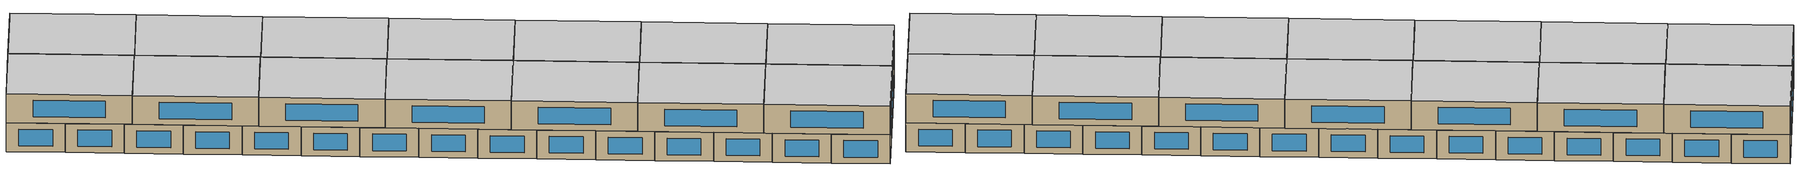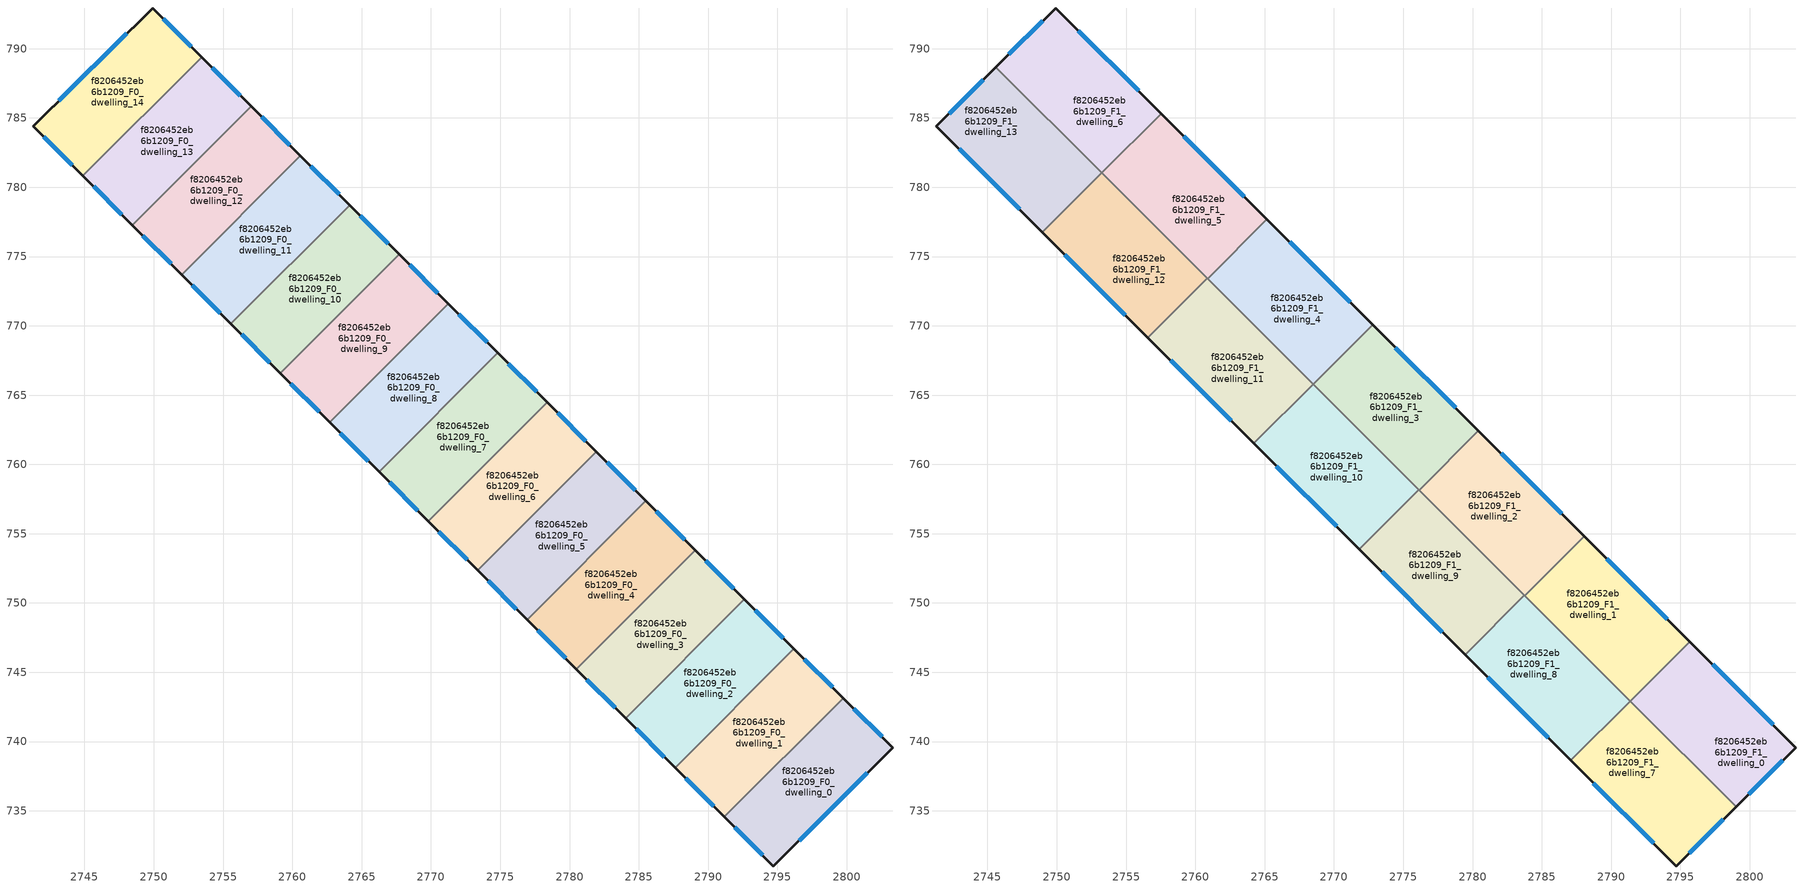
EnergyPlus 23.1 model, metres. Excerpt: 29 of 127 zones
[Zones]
f8206452eb6b1209_F0_dwelling_0
 floor ground (EU_floor_Construction): 2803.32,739.57 2794.72,731.02 2791.17,734.57 2799.74,743.14 z0
 wall outside (EU_wall_Construction): 2791.17,734.57 2794.72,731.02 2803.32,739.57 2799.74,743.14 z0:3
 wall to f8206452eb6b1209_F0_dwelling_1 (EU_wall_Construction): 2799.74,743.14 2791.17,734.57 z0:3
 window (EU_Window_Construction): 2796.56,732.85 2801.48,737.74 / 2791.93,733.81 2793.96,731.78 / 2802.55,740.34 2800.51,742.38 z0.64:2.36
f8206452eb6b1209_F0_dwelling_1
 floor ground (EU_floor_Construction): 2799.74,743.14 2791.17,734.57 2787.61,738.12 2796.18,746.7 z0
 wall outside (EU_wall_Construction): 2787.61,738.12 2791.17,734.57 / 2799.74,743.14 2796.18,746.7 z0:3
 wall to f8206452eb6b1209_F0_dwelling_2 (EU_wall_Construction): 2796.18,746.7 2787.61,738.12 z0:3
 window (EU_Window_Construction): 2788.38,737.36 2790.41,735.33 / 2798.98,743.9 2796.95,745.94 z0.64:2.36
 ceiling adiabatic (EU_roof_Construction): 2791.17,734.57 2795.46,738.85 2791.9,742.41 2787.61,738.12 z3
f8206452eb6b1209_F0_dwelling_10
 floor ground (EU_floor_Construction): 2767.7,775.16 2759.13,766.58 2755.57,770.14 2764.14,778.72 z0
 wall outside (EU_wall_Construction): 2755.57,770.14 2759.13,766.58 / 2767.7,775.16 2764.14,778.72 z0:3
 wall to f8206452eb6b1209_F0_dwelling_9 (EU_wall_Construction): 2759.13,766.58 2767.7,775.16 z0:3
 wall to f8206452eb6b1209_F0_dwelling_11 (EU_wall_Construction): 2764.14,778.72 2755.57,770.14 z0:3
 window (EU_Window_Construction): 2756.34,769.38 2758.37,767.35 / 2766.94,775.92 2764.9,777.95 z0.64:2.36
f8206452eb6b1209_F0_dwelling_11
 floor ground (EU_floor_Construction): 2764.14,778.72 2755.57,770.14 2752.01,773.7 2760.58,782.27 z0
 wall outside (EU_wall_Construction): 2752.01,773.7 2755.57,770.14 / 2764.14,778.72 2760.58,782.27 z0:3
 wall to f8206452eb6b1209_F0_dwelling_12 (EU_wall_Construction): 2760.58,782.27 2752.01,773.7 z0:3
 window (EU_Window_Construction): 2752.77,772.94 2754.81,770.91 / 2763.38,779.48 2761.34,781.51 z0.64:2.36
 ceiling adiabatic (EU_roof_Construction): 2759.86,774.43 2764.14,778.72 2760.58,782.27 2756.3,777.99 z3
f8206452eb6b1209_F0_dwelling_12
 floor ground (EU_floor_Construction): 2760.58,782.27 2752.01,773.7 2748.45,777.26 2757.02,785.83 z0
 wall outside (EU_wall_Construction): 2748.45,777.26 2752.01,773.7 / 2760.58,782.27 2757.02,785.83 z0:3
 wall to f8206452eb6b1209_F0_dwelling_13 (EU_wall_Construction): 2757.02,785.83 2748.45,777.26 z0:3
 window (EU_Window_Construction): 2749.21,776.5 2751.25,774.46 / 2759.82,783.04 2757.78,785.07 z0.64:2.36
f8206452eb6b1209_F0_dwelling_13
 floor ground (EU_floor_Construction): 2757.02,785.83 2748.45,777.26 2744.89,780.82 2753.46,789.39 z0
 wall outside (EU_wall_Construction): 2744.89,780.82 2748.45,777.26 / 2757.02,785.83 2753.46,789.39 z0:3
 wall to f8206452eb6b1209_F0_dwelling_14 (EU_wall_Construction): 2753.46,789.39 2744.89,780.82 z0:3
 window (EU_Window_Construction): 2745.65,780.06 2747.69,778.02 / 2756.25,786.6 2754.22,788.63 z0.64:2.36
f8206452eb6b1209_F0_dwelling_14
 floor ground (EU_floor_Construction): 2753.46,789.39 2744.89,780.82 2741.31,784.4 2749.91,792.93 z0
 wall outside (EU_wall_Construction): 2753.46,789.39 2749.91,792.93 2741.31,784.4 2744.89,780.82 z0:3
 window (EU_Window_Construction): 2742.08,783.63 2744.12,781.59 / 2748.07,791.11 2743.15,786.23 / 2752.7,790.15 2750.67,792.18 z0.64:2.36
f8206452eb6b1209_F0_dwelling_2
 floor ground (EU_floor_Construction): 2796.18,746.7 2787.61,738.12 2784.05,741.68 2792.62,750.25 z0
 wall outside (EU_wall_Construction): 2784.05,741.68 2787.61,738.12 / 2796.18,746.7 2792.62,750.25 z0:3
 wall to f8206452eb6b1209_F0_dwelling_3 (EU_wall_Construction): 2792.62,750.25 2784.05,741.68 z0:3
 window (EU_Window_Construction): 2784.82,740.92 2786.85,738.88 / 2795.42,747.46 2793.39,749.49 z0.64:2.36
f8206452eb6b1209_F0_dwelling_3
 floor ground (EU_floor_Construction): 2792.62,750.25 2784.05,741.68 2780.49,745.24 2789.07,753.81 z0
 wall outside (EU_wall_Construction): 2780.49,745.24 2784.05,741.68 / 2792.62,750.25 2789.07,753.81 z0:3
 wall to f8206452eb6b1209_F0_dwelling_4 (EU_wall_Construction): 2789.07,753.81 2780.49,745.24 z0:3
 window (EU_Window_Construction): 2781.26,744.47 2783.29,742.44 / 2791.86,751.02 2789.83,753.05 z0.64:2.36
 ceiling adiabatic (EU_roof_Construction): 2788.34,745.97 2792.62,750.25 2789.07,753.81 2784.78,749.52 z3
f8206452eb6b1209_F0_dwelling_4
 floor ground (EU_floor_Construction): 2789.07,753.81 2780.49,745.24 2776.93,748.79 2785.51,757.37 z0
 wall outside (EU_wall_Construction): 2776.93,748.79 2780.49,745.24 / 2789.07,753.81 2785.51,757.37 z0:3
 wall to f8206452eb6b1209_F0_dwelling_5 (EU_wall_Construction): 2785.51,757.37 2776.93,748.79 z0:3
 window (EU_Window_Construction): 2777.7,748.03 2779.73,746 / 2788.3,754.57 2786.27,756.61 z0.64:2.36
f8206452eb6b1209_F0_dwelling_5
 floor ground (EU_floor_Construction): 2785.51,757.37 2776.93,748.79 2773.38,752.35 2781.94,760.93 z0
 wall outside (EU_wall_Construction): 2773.38,752.35 2776.93,748.79 / 2785.51,757.37 2781.94,760.93 z0:3
 wall to f8206452eb6b1209_F0_dwelling_6 (EU_wall_Construction): 2781.94,760.93 2773.38,752.35 z0:3
 window (EU_Window_Construction): 2774.14,751.59 2776.17,749.56 / 2784.74,758.13 2782.71,760.16 z0.64:2.36
 ceiling adiabatic (EU_roof_Construction): 2781.22,753.08 2785.51,757.37 2781.94,760.93 2777.66,756.64 z3
f8206452eb6b1209_F0_dwelling_6
 floor ground (EU_floor_Construction): 2781.94,760.93 2773.38,752.35 2769.82,755.91 2778.38,764.48 z0
 wall outside (EU_wall_Construction): 2769.82,755.91 2773.38,752.35 / 2781.94,760.93 2778.38,764.48 z0:3
 wall to f8206452eb6b1209_F0_dwelling_7 (EU_wall_Construction): 2778.38,764.48 2769.82,755.91 z0:3
 window (EU_Window_Construction): 2770.58,755.15 2772.61,753.11 / 2781.18,761.69 2779.15,763.72 z0.64:2.36
f8206452eb6b1209_F0_dwelling_7
 floor ground (EU_floor_Construction): 2778.38,764.48 2769.82,755.91 2766.26,759.47 2774.82,768.04 z0
 wall outside (EU_wall_Construction): 2766.26,759.47 2769.82,755.91 / 2778.38,764.48 2774.82,768.04 z0:3
 wall to f8206452eb6b1209_F0_dwelling_8 (EU_wall_Construction): 2774.82,768.04 2766.26,759.47 z0:3
 window (EU_Window_Construction): 2767.02,758.71 2769.05,756.67 / 2777.62,765.25 2775.59,767.28 z0.64:2.36
f8206452eb6b1209_F0_dwelling_8
 floor ground (EU_floor_Construction): 2774.82,768.04 2766.26,759.47 2762.69,763.03 2771.26,771.6 z0
 wall outside (EU_wall_Construction): 2762.69,763.03 2766.26,759.47 / 2774.82,768.04 2771.26,771.6 z0:3
 wall to f8206452eb6b1209_F0_dwelling_9 (EU_wall_Construction): 2771.26,771.6 2762.69,763.03 z0:3
 window (EU_Window_Construction): 2763.46,762.26 2765.49,760.23 / 2774.06,768.8 2772.02,770.84 z0.64:2.36
 ceiling adiabatic (EU_roof_Construction): 2770.54,763.76 2774.82,768.04 2772.8,770.06 2768.52,765.78 z3; 2764.21,761.51 2768.49,765.8 2766.98,767.31 2762.69,763.03 z3
f8206452eb6b1209_F0_dwelling_9
 floor ground (EU_floor_Construction): 2771.26,771.6 2762.69,763.03 2759.13,766.58 2767.7,775.16 z0
 wall outside (EU_wall_Construction): 2759.13,766.58 2762.69,763.03 / 2771.26,771.6 2767.7,775.16 z0:3
 window (EU_Window_Construction): 2759.9,765.82 2761.93,763.79 / 2770.5,772.36 2768.46,774.4 z0.64:2.36
f8206452eb6b1209_F1_dwelling_0
 floor to f8206452eb6b1209_F0_dwelling_0 (EU_floor_Construction): 2803.32,739.57 2799.02,735.29 2795.46,738.85 2799.74,743.14 z3
 floor to f8206452eb6b1209_F0_dwelling_1 (EU_floor_Construction): 2799.74,743.14 2795.46,738.85 2791.9,742.41 2796.18,746.7 z3
 floor to f8206452eb6b1209_F0_dwelling_2 (EU_floor_Construction): 2796.18,746.7 2791.9,742.41 2791.4,742.91 2795.69,747.2 z3
 wall outside (EU_wall_Construction): 2799.02,735.29 2803.32,739.57 2795.69,747.2 z3:6
 wall to f8206452eb6b1209_F1_dwelling_1 (EU_wall_Construction): 2795.69,747.2 2791.4,742.91 z3:6
 wall to f8206452eb6b1209_F1_dwelling_7 (EU_wall_Construction): 2791.4,742.91 2799.02,735.29 z3:6
 window (EU_Window_Construction): 2801.68,741.2 2797.32,745.56 / 2799.94,736.21 2802.4,738.66 z3.64:5.36
 ceiling to f8206452eb6b1209_F2_dwelling_0 (EU_floor_Construction): 2803.32,739.57 2795.69,747.2 2791.4,742.91 2799.02,735.29 z6
f8206452eb6b1209_F1_dwelling_1
 floor adiabatic (EU_floor_Construction): 2792.62,750.25 2788.34,745.97 2784.78,749.52 2789.06,753.81 z3
 floor to f8206452eb6b1209_F0_dwelling_2 (EU_floor_Construction): 2795.69,747.2 2791.4,742.91 2791.38,742.93 2788.34,745.97 2792.62,750.25 z3
 floor to f8206452eb6b1209_F0_dwelling_4 (EU_floor_Construction): 2789.06,753.81 2784.78,749.52 2783.77,750.53 2788.06,754.82 z3
 wall outside (EU_wall_Construction): 2795.69,747.2 2788.06,754.82 z3:6
 wall to f8206452eb6b1209_F1_dwelling_2 (EU_wall_Construction): 2788.06,754.82 2783.77,750.53 z3:6
 wall to f8206452eb6b1209_F1_dwelling_8 (EU_wall_Construction): 2783.77,750.53 2791.38,742.93 z3:6
 wall to f8206452eb6b1209_F1_dwelling_7 (EU_wall_Construction): 2791.38,742.93 2791.4,742.91 z3:6
 window (EU_Window_Construction): 2794.05,748.83 2789.69,753.18 z3.64:5.36
 ceiling to f8206452eb6b1209_F2_dwelling_1 (EU_floor_Construction): 2791.4,742.91 2795.69,747.2 2788.06,754.82 2783.77,750.53 z6
f8206452eb6b1209_F1_dwelling_10
 floor to f8206452eb6b1209_F0_dwelling_7 (EU_floor_Construction): 2774.1,760.2 2769.82,755.91 2766.26,759.47 2770.54,763.76 z3
 floor to f8206452eb6b1209_F0_dwelling_8 (EU_floor_Construction): 2770.54,763.76 2766.26,759.47 2764.21,761.51 2768.49,765.8 z3
 floor to f8206452eb6b1209_F0_dwelling_6 (EU_floor_Construction): 2776.12,758.18 2771.84,753.89 2769.82,755.91 2774.1,760.2 z3
 wall outside (EU_wall_Construction): 2764.21,761.51 2771.84,753.89 z3:6
 wall to f8206452eb6b1209_F1_dwelling_11 (EU_wall_Construction): 2768.49,765.8 2764.21,761.51 z3:6
 wall to f8206452eb6b1209_F1_dwelling_9 (EU_wall_Construction): 2771.84,753.89 2776.12,758.18 z3:6
 wall to f8206452eb6b1209_F1_dwelling_3 (EU_wall_Construction): 2776.12,758.18 2768.52,765.78 z3:6
 wall to f8206452eb6b1209_F1_dwelling_4 (EU_wall_Construction): 2768.52,765.78 2768.49,765.8 z3:6
 window (EU_Window_Construction): 2765.84,759.88 2770.2,755.52 z3.64:5.36
 ceiling to f8206452eb6b1209_F2_dwelling_10 (EU_floor_Construction): 2771.84,753.89 2776.12,758.18 2768.49,765.8 2764.21,761.51 z6
f8206452eb6b1209_F1_dwelling_11
 floor to f8206452eb6b1209_F0_dwelling_10 (EU_floor_Construction): 2763.42,770.87 2759.13,766.58 2756.58,769.14 2760.86,773.43 z3
 floor to f8206452eb6b1209_F0_dwelling_9 (EU_floor_Construction): 2766.98,767.31 2762.69,763.03 2759.13,766.58 2763.42,770.87 z3
 floor adiabatic (EU_floor_Construction): 2768.49,765.8 2764.21,761.51 2762.69,763.03 2766.98,767.31 z3
 wall outside (EU_wall_Construction): 2756.58,769.14 2764.21,761.51 z3:6
 wall to f8206452eb6b1209_F1_dwelling_12 (EU_wall_Construction): 2760.86,773.43 2756.58,769.14 z3:6
 wall to f8206452eb6b1209_F1_dwelling_4 (EU_wall_Construction): 2768.49,765.8 2760.89,773.4 z3:6
 wall to f8206452eb6b1209_F1_dwelling_5 (EU_wall_Construction): 2760.89,773.4 2760.86,773.43 z3:6
 window (EU_Window_Construction): 2758.21,767.51 2762.57,763.15 z3.64:5.36
 ceiling to f8206452eb6b1209_F2_dwelling_11 (EU_floor_Construction): 2764.21,761.51 2768.49,765.8 2760.86,773.43 2756.58,769.14 z6
f8206452eb6b1209_F1_dwelling_12
 floor to f8206452eb6b1209_F0_dwelling_11 (EU_floor_Construction): 2759.86,774.43 2755.57,770.14 2752.01,773.7 2756.3,777.99 z3
 floor to f8206452eb6b1209_F0_dwelling_12 (EU_floor_Construction): 2756.3,777.99 2752.01,773.7 2748.95,776.76 2753.23,781.05 z3
 floor to f8206452eb6b1209_F0_dwelling_10 (EU_floor_Construction): 2760.86,773.43 2756.58,769.14 2755.57,770.14 2759.86,774.43 z3
 wall outside (EU_wall_Construction): 2748.95,776.76 2756.58,769.14 z3:6
 wall to f8206452eb6b1209_F1_dwelling_13 (EU_wall_Construction): 2753.23,781.05 2748.95,776.76 z3:6
 wall to f8206452eb6b1209_F1_dwelling_5 (EU_wall_Construction): 2760.86,773.43 2753.25,781.03 z3:6
 wall to f8206452eb6b1209_F1_dwelling_6 (EU_wall_Construction): 2753.25,781.03 2753.23,781.05 z3:6
 window (EU_Window_Construction): 2750.58,775.13 2754.94,770.77 z3.64:5.36
 ceiling to f8206452eb6b1209_F2_dwelling_12 (EU_floor_Construction): 2756.58,769.14 2760.86,773.43 2753.23,781.05 2748.95,776.76 z6
f8206452eb6b1209_F1_dwelling_13
 floor to f8206452eb6b1209_F0_dwelling_13 (EU_floor_Construction): 2752.74,781.55 2748.45,777.26 2744.89,780.82 2749.17,785.11 z3
 floor to f8206452eb6b1209_F0_dwelling_14 (EU_floor_Construction): 2749.17,785.11 2744.89,780.82 2741.31,784.4 2745.61,788.67 z3
 floor to f8206452eb6b1209_F0_dwelling_12 (EU_floor_Construction): 2753.23,781.05 2748.95,776.76 2748.45,777.26 2752.73,781.55 z3
 wall outside (EU_wall_Construction): 2745.61,788.67 2741.31,784.4 2748.95,776.76 z3:6
 wall to f8206452eb6b1209_F1_dwelling_6 (EU_wall_Construction): 2753.23,781.05 2745.61,788.67 z3:6
 window (EU_Window_Construction): 2742.95,782.76 2747.31,778.4 / 2744.69,787.75 2742.23,785.31 z3.64:5.36
 ceiling to f8206452eb6b1209_F2_dwelling_13 (EU_floor_Construction): 2748.95,776.76 2753.23,781.05 2745.61,788.67 2741.31,784.4 z6
f8206452eb6b1209_F1_dwelling_2
 floor adiabatic (EU_floor_Construction): 2785.5,757.37 2781.22,753.08 2777.66,756.64 2781.94,760.93 z3
 floor to f8206452eb6b1209_F0_dwelling_6 (EU_floor_Construction): 2781.94,760.93 2777.66,756.64 2776.15,758.15 2780.43,762.44 z3
 floor to f8206452eb6b1209_F0_dwelling_4 (EU_floor_Construction): 2788.06,754.82 2783.77,750.53 2781.22,753.08 2785.5,757.37 z3
 wall outside (EU_wall_Construction): 2788.06,754.82 2780.43,762.44 z3:6
 wall to f8206452eb6b1209_F1_dwelling_3 (EU_wall_Construction): 2780.43,762.44 2776.15,758.15 z3:6
 wall to f8206452eb6b1209_F1_dwelling_9 (EU_wall_Construction): 2776.15,758.15 2783.75,750.55 z3:6
 wall to f8206452eb6b1209_F1_dwelling_8 (EU_wall_Construction): 2783.75,750.55 2783.77,750.53 z3:6
 window (EU_Window_Construction): 2786.43,756.45 2782.06,760.81 z3.64:5.36
 ceiling to f8206452eb6b1209_F2_dwelling_2 (EU_floor_Construction): 2783.77,750.53 2788.06,754.82 2780.43,762.44 2776.15,758.15 z6
f8206452eb6b1209_F1_dwelling_3
 floor to f8206452eb6b1209_F0_dwelling_6 (EU_floor_Construction): 2780.43,762.44 2776.15,758.15 2774.1,760.2 2778.38,764.48 z3
 floor to f8206452eb6b1209_F0_dwelling_7 (EU_floor_Construction): 2778.38,764.48 2774.1,760.2 2770.54,763.76 2774.82,768.04 z3
 floor adiabatic (EU_floor_Construction): 2774.82,768.04 2770.54,763.76 2768.52,765.78 2772.8,770.06 z3
 wall outside (EU_wall_Construction): 2780.43,762.44 2772.8,770.06 z3:6
 wall to f8206452eb6b1209_F1_dwelling_4 (EU_wall_Construction): 2772.8,770.06 2768.52,765.78 z3:6
 wall to f8206452eb6b1209_F1_dwelling_9 (EU_wall_Construction): 2776.12,758.18 2776.15,758.15 z3:6
 window (EU_Window_Construction): 2778.8,764.07 2774.44,768.43 z3.64:5.36
 ceiling to f8206452eb6b1209_F2_dwelling_3 (EU_floor_Construction): 2776.15,758.15 2780.43,762.44 2772.8,770.06 2768.52,765.78 z6
f8206452eb6b1209_F1_dwelling_4
 floor to f8206452eb6b1209_F0_dwelling_9 (EU_floor_Construction): 2771.26,771.6 2766.98,767.31 2763.42,770.87 2767.7,775.16 z3
 floor to f8206452eb6b1209_F0_dwelling_10 (EU_floor_Construction): 2767.7,775.16 2763.42,770.87 2760.89,773.4 2765.17,777.69 z3
 floor to f8206452eb6b1209_F0_dwelling_8 (EU_floor_Construction): 2772.8,770.06 2768.52,765.78 2766.98,767.31 2771.26,771.6 z3
 wall outside (EU_wall_Construction): 2772.8,770.06 2765.17,777.69 z3:6
 wall to f8206452eb6b1209_F1_dwelling_5 (EU_wall_Construction): 2765.17,777.69 2760.89,773.4 z3:6
 window (EU_Window_Construction): 2771.17,771.7 2766.8,776.05 z3.64:5.36
 ceiling to f8206452eb6b1209_F2_dwelling_4 (EU_floor_Construction): 2768.52,765.78 2772.8,770.06 2765.17,777.69 2760.89,773.4 z6
f8206452eb6b1209_F1_dwelling_5
 floor to f8206452eb6b1209_F0_dwelling_12 (EU_floor_Construction): 2760.58,782.27 2756.3,777.99 2753.25,781.03 2757.54,785.31 z3
 floor to f8206452eb6b1209_F0_dwelling_10 (EU_floor_Construction): 2765.17,777.69 2760.89,773.4 2759.86,774.43 2764.14,778.72 z3
 floor adiabatic (EU_floor_Construction): 2764.14,778.72 2759.86,774.43 2756.3,777.99 2760.58,782.27 z3
 wall outside (EU_wall_Construction): 2765.17,777.69 2757.54,785.31 z3:6
 wall to f8206452eb6b1209_F1_dwelling_6 (EU_wall_Construction): 2757.54,785.31 2753.25,781.03 z3:6
 window (EU_Window_Construction): 2763.53,779.32 2759.17,783.68 z3.64:5.36
 ceiling to f8206452eb6b1209_F2_dwelling_5 (EU_floor_Construction): 2760.89,773.4 2765.17,777.69 2757.54,785.31 2753.25,781.03 z6
f8206452eb6b1209_F1_dwelling_6
 floor to f8206452eb6b1209_F0_dwelling_14 (EU_floor_Construction): 2753.45,789.39 2749.17,785.11 2745.61,788.67 2749.91,792.93 z3
 floor to f8206452eb6b1209_F0_dwelling_13 (EU_floor_Construction): 2757.02,785.83 2752.74,781.55 2749.17,785.11 2753.45,789.39 z3
 floor to f8206452eb6b1209_F0_dwelling_12 (EU_floor_Construction): 2757.54,785.31 2753.25,781.03 2753.23,781.05 2752.73,781.55 2757.02,785.83 z3
 wall outside (EU_wall_Construction): 2757.54,785.31 2749.91,792.93 2745.61,788.67 z3:6
 window (EU_Window_Construction): 2748.99,792.02 2746.53,789.58 / 2755.9,786.95 2751.54,791.3 z3.64:5.36
 ceiling to f8206452eb6b1209_F2_dwelling_6 (EU_floor_Construction): 2753.25,781.03 2757.54,785.31 2749.91,792.93 2745.61,788.67 z6
f8206452eb6b1209_F1_dwelling_7
 floor to f8206452eb6b1209_F0_dwelling_0 (EU_floor_Construction): 2799.02,735.29 2794.72,731.02 2791.17,734.57 2795.46,738.85 z3
 floor to f8206452eb6b1209_F0_dwelling_2 (EU_floor_Construction): 2791.9,742.41 2787.61,738.12 2787.1,738.64 2791.38,742.93 z3
 floor adiabatic (EU_floor_Construction): 2795.46,738.85 2791.17,734.57 2787.61,738.12 2791.9,742.41 z3
 wall outside (EU_wall_Construction): 2787.1,738.64 2794.72,731.02 2799.02,735.29 z3:6
 wall to f8206452eb6b1209_F1_dwelling_8 (EU_wall_Construction): 2791.38,742.93 2787.1,738.64 z3:6
 window (EU_Window_Construction): 2795.64,731.94 2798.1,734.38 / 2788.73,737.01 2793.09,732.65 z3.64:5.36
 ceiling to f8206452eb6b1209_F2_dwelling_7 (EU_floor_Construction): 2799.02,735.29 2791.38,742.93 2787.1,738.64 2794.72,731.02 z6
f8206452eb6b1209_F1_dwelling_8
 floor to f8206452eb6b1209_F0_dwelling_2 (EU_floor_Construction): 2791.38,742.93 2787.1,738.64 2784.06,741.68 2788.34,745.97 z3
 floor to f8206452eb6b1209_F0_dwelling_3 (EU_floor_Construction): 2788.34,745.97 2784.06,741.68 2780.49,745.24 2784.78,749.52 z3
 floor to f8206452eb6b1209_F0_dwelling_4 (EU_floor_Construction): 2784.78,749.52 2780.49,745.24 2779.47,746.27 2783.75,750.55 z3
 wall outside (EU_wall_Construction): 2779.47,746.26 2787.1,738.64 z3:6
 wall to f8206452eb6b1209_F1_dwelling_9 (EU_wall_Construction): 2783.75,750.55 2779.47,746.26 z3:6
 window (EU_Window_Construction): 2781.1,744.63 2785.46,740.27 z3.64:5.36
 ceiling to f8206452eb6b1209_F2_dwelling_8 (EU_floor_Construction): 2787.1,738.64 2791.38,742.93 2783.75,750.55 2779.47,746.26 z6
f8206452eb6b1209_F1_dwelling_9
 floor to f8206452eb6b1209_F0_dwelling_4 (EU_floor_Construction): 2783.75,750.55 2779.47,746.27 2776.94,748.79 2781.22,753.08 z3
 floor to f8206452eb6b1209_F0_dwelling_5 (EU_floor_Construction): 2781.22,753.08 2776.94,748.79 2773.38,752.35 2777.66,756.64 z3
 floor to f8206452eb6b1209_F0_dwelling_6 (EU_floor_Construction): 2777.66,756.64 2773.38,752.35 2771.84,753.89 2776.12,758.18 z3
 wall outside (EU_wall_Construction): 2771.84,753.89 2779.47,746.26 z3:6
 window (EU_Window_Construction): 2773.47,752.26 2777.83,747.9 z3.64:5.36
 ceiling to f8206452eb6b1209_F2_dwelling_9 (EU_floor_Construction): 2779.47,746.26 2783.75,750.55 2776.12,758.18 2771.84,753.89 z6
[Building]
EU S2 Campaign: North Axis=0; Terrain=City; Solar Distribution=FullExterior
[Site:Location]
Yerevan-Zvartnots.Intl.AP: Latitude=40.15; Longitude=44.383; Time Zone=4; Elevation=854
[SizingPeriod:WeatherFileDays]
AnnualSizingPeriod: Begin Month=1; Begin Day of Month=1; End Month=12; End Day of Month=31; Day of Week for Start Day=Monday; Use Weather File Daylight Saving Period=No; Use Weather File Rain and Snow Indicators=No
[MATERIAL]
EU_InternalMass_Material: Roughness=MediumRough; Thickness=0.1; Conductivity=1; Density=1800; Specific Heat=900; Thermal Absorptance=0.9; Solar Absorptance=0.7; Visible Absorptance=0.7
[MATERIAL:NOMASS] Roughness=MediumRough; Thermal Absorptance=0.9; Solar Absorptance=0.7; Visible Absorptance=0.7
Name | Thermal Resistance
EU_wall_NoMass | 1.05043
EU_roof_NoMass | 1.45357
EU_floor_NoMass | 0.478065
[WINDOWMATERIAL:SIMPLEGLAZINGSYSTEM]
EU_Window_SimpleGlazing: UFactor=2.5566; Solar Heat Gain Coefficient=0.75; Visible Transmittance=0.75
[CONSTRUCTION]
EU_wall_Construction: EU_wall_NoMass
EU_roof_Construction: EU_roof_NoMass
EU_floor_Construction: EU_floor_NoMass
EU_Window_Construction: EU_Window_SimpleGlazing
EU_InternalMass_Construction: EU_InternalMass_Material
[ZONE] Type=1; Multiplier=1; Ceiling Height=autocalculate; Floor Area=autocalculate; Part of Total Floor Area=Yes
Name | Volume
f8206452eb6b1209_F0_dwelling_0 | 183.056
f8206452eb6b1209_F1_dwelling_0; f8206452eb6b1209_F1_dwelling_11 | 196.126
f8206452eb6b1209_F0_dwelling_1 | 183.02
f8206452eb6b1209_F1_dwelling_1 | 196.137
f8206452eb6b1209_F0_dwelling_10 | 183.037
f8206452eb6b1209_F1_dwelling_10; f8206452eb6b1209_F1_dwelling_12; f8206452eb6b1209_F1_dwelling_13; f8206452eb6b1209_F1_dwelling_7 | 196.113
f8206452eb6b1209_F0_dwelling_11 | 183.019
f8206452eb6b1209_F0_dwelling_12 | 183.051
f8206452eb6b1209_F0_dwelling_13 | 183.067
f8206452eb6b1209_F0_dwelling_14 | 183.03
f8206452eb6b1209_F0_dwelling_2 | 183.035
f8206452eb6b1209_F1_dwelling_2 | 196.13
f8206452eb6b1209_F0_dwelling_3 | 183.05
f8206452eb6b1209_F1_dwelling_3 | 196.123
f8206452eb6b1209_F0_dwelling_4 | 183.031
f8206452eb6b1209_F1_dwelling_4 | 196.116
f8206452eb6b1209_F0_dwelling_5 | 183.064
f8206452eb6b1209_F1_dwelling_5 | 196.135
f8206452eb6b1209_F0_dwelling_6 | 183.029
f8206452eb6b1209_F1_dwelling_6 | 196.114
f8206452eb6b1209_F0_dwelling_7 | 183.043
f8206452eb6b1209_F0_dwelling_8 | 183.059
f8206452eb6b1209_F1_dwelling_8 | 196.108
f8206452eb6b1209_F0_dwelling_9 | 183.021
f8206452eb6b1209_F1_dwelling_9 | 196.095
[INTERNALMASS] Construction=EU_InternalMass_Construction
Name | Zone or ZoneList | Surface Area
f8206452eb6b1209_F0_dwelling_0_EU_InternalMass | f8206452eb6b1209_F0_dwelling_0 | 61.0186
f8206452eb6b1209_F0_dwelling_1_EU_InternalMass | f8206452eb6b1209_F0_dwelling_1 | 61.0065
f8206452eb6b1209_F0_dwelling_2_EU_InternalMass | f8206452eb6b1209_F0_dwelling_2 | 61.0115
f8206452eb6b1209_F0_dwelling_3_EU_InternalMass | f8206452eb6b1209_F0_dwelling_3 | 61.0166
f8206452eb6b1209_F0_dwelling_4_EU_InternalMass | f8206452eb6b1209_F0_dwelling_4 | 61.0105
f8206452eb6b1209_F0_dwelling_5_EU_InternalMass | f8206452eb6b1209_F0_dwelling_5 | 61.0216
f8206452eb6b1209_F0_dwelling_6_EU_InternalMass | f8206452eb6b1209_F0_dwelling_6 | 61.0094
f8206452eb6b1209_F0_dwelling_7_EU_InternalMass | f8206452eb6b1209_F0_dwelling_7 | 61.0145
f8206452eb6b1209_F0_dwelling_8_EU_InternalMass | f8206452eb6b1209_F0_dwelling_8 | 61.0195
f8206452eb6b1209_F0_dwelling_9_EU_InternalMass | f8206452eb6b1209_F0_dwelling_9 | 61.0073
f8206452eb6b1209_F0_dwelling_10_EU_InternalMass | f8206452eb6b1209_F0_dwelling_10 | 61.0123
f8206452eb6b1209_F0_dwelling_11_EU_InternalMass | f8206452eb6b1209_F0_dwelling_11 | 61.0063
f8206452eb6b1209_F0_dwelling_12_EU_InternalMass | f8206452eb6b1209_F0_dwelling_12 | 61.0174
f8206452eb6b1209_F0_dwelling_13_EU_InternalMass | f8206452eb6b1209_F0_dwelling_13 | 61.0224
f8206452eb6b1209_F0_dwelling_14_EU_InternalMass | f8206452eb6b1209_F0_dwelling_14 | 61.0102
f8206452eb6b1209_F1_dwelling_0_EU_InternalMass | f8206452eb6b1209_F1_dwelling_0 | 65.3755
f8206452eb6b1209_F1_dwelling_1_EU_InternalMass | f8206452eb6b1209_F1_dwelling_1 | 65.3791
f8206452eb6b1209_F1_dwelling_2_EU_InternalMass | f8206452eb6b1209_F1_dwelling_2 | 65.3768
f8206452eb6b1209_F1_dwelling_3_EU_InternalMass | f8206452eb6b1209_F1_dwelling_3 | 65.3744
f8206452eb6b1209_F1_dwelling_4_EU_InternalMass | f8206452eb6b1209_F1_dwelling_4 | 65.372
f8206452eb6b1209_F1_dwelling_5_EU_InternalMass | f8206452eb6b1209_F1_dwelling_5 | 65.3781
f8206452eb6b1209_F1_dwelling_6_EU_InternalMass | f8206452eb6b1209_F1_dwelling_6 | 65.3714
f8206452eb6b1209_F1_dwelling_7_EU_InternalMass | f8206452eb6b1209_F1_dwelling_7 | 65.371
f8206452eb6b1209_F1_dwelling_8_EU_InternalMass | f8206452eb6b1209_F1_dwelling_8 | 65.3694
f8206452eb6b1209_F1_dwelling_9_EU_InternalMass | f8206452eb6b1209_F1_dwelling_9 | 65.3651
f8206452eb6b1209_F1_dwelling_10_EU_InternalMass | f8206452eb6b1209_F1_dwelling_10 | 65.371
f8206452eb6b1209_F1_dwelling_11_EU_InternalMass | f8206452eb6b1209_F1_dwelling_11 | 65.3753
f8206452eb6b1209_F1_dwelling_12_EU_InternalMass | f8206452eb6b1209_F1_dwelling_12 | 65.371
f8206452eb6b1209_F1_dwelling_13_EU_InternalMass | f8206452eb6b1209_F1_dwelling_13 | 65.371
[OTHEREQUIPMENT] Fuel Type=Electricity; Design Level Calculation Method=Watts/Area; Power per Zone Floor Area=1; Fraction Latent=0; Fraction Radiant=0; Fraction Lost=0; Carbon Dioxide Generation Rate=0; EndUse Subcategory=EU_Step8_InternalGains
Name | Zone or ZoneList or Space or SpaceList | Schedule
EU_Step8_InternalGain_f8206452eb6b1209_F0_dwelling_0_f000 | f8206452eb6b1209_F0_dwelling_0 | EU_Step8_GainSchedule_f8206452eb6b1209_F0_dwelling_0_f000
EU_Step8_InternalGain_f8206452eb6b1209_F0_dwelling_1_f000 | f8206452eb6b1209_F0_dwelling_1 | EU_Step8_GainSchedule_f8206452eb6b1209_F0_dwelling_1_f000
EU_Step8_InternalGain_f8206452eb6b1209_F0_dwelling_2_f000 | f8206452eb6b1209_F0_dwelling_2 | EU_Step8_GainSchedule_f8206452eb6b1209_F0_dwelling_2_f000
EU_Step8_InternalGain_f8206452eb6b1209_F0_dwelling_3_f000 | f8206452eb6b1209_F0_dwelling_3 | EU_Step8_GainSchedule_f8206452eb6b1209_F0_dwelling_3_f000
EU_Step8_InternalGain_f8206452eb6b1209_F0_dwelling_4_f000 | f8206452eb6b1209_F0_dwelling_4 | EU_Step8_GainSchedule_f8206452eb6b1209_F0_dwelling_4_f000
EU_Step8_InternalGain_f8206452eb6b1209_F0_dwelling_5_f000 | f8206452eb6b1209_F0_dwelling_5 | EU_Step8_GainSchedule_f8206452eb6b1209_F0_dwelling_5_f000
EU_Step8_InternalGain_f8206452eb6b1209_F0_dwelling_6_f000 | f8206452eb6b1209_F0_dwelling_6 | EU_Step8_GainSchedule_f8206452eb6b1209_F0_dwelling_6_f000
EU_Step8_InternalGain_f8206452eb6b1209_F0_dwelling_7_f000 | f8206452eb6b1209_F0_dwelling_7 | EU_Step8_GainSchedule_f8206452eb6b1209_F0_dwelling_7_f000
EU_Step8_InternalGain_f8206452eb6b1209_F0_dwelling_8_f000 | f8206452eb6b1209_F0_dwelling_8 | EU_Step8_GainSchedule_f8206452eb6b1209_F0_dwelling_8_f000
EU_Step8_InternalGain_f8206452eb6b1209_F0_dwelling_9_f000 | f8206452eb6b1209_F0_dwelling_9 | EU_Step8_GainSchedule_f8206452eb6b1209_F0_dwelling_9_f000
EU_Step8_InternalGain_f8206452eb6b1209_F0_dwelling_10_f000 | f8206452eb6b1209_F0_dwelling_10 | EU_Step8_GainSchedule_f8206452eb6b1209_F0_dwelling_10_f000
EU_Step8_InternalGain_f8206452eb6b1209_F0_dwelling_11_f000 | f8206452eb6b1209_F0_dwelling_11 | EU_Step8_GainSchedule_f8206452eb6b1209_F0_dwelling_11_f000
EU_Step8_InternalGain_f8206452eb6b1209_F0_dwelling_12_f000 | f8206452eb6b1209_F0_dwelling_12 | EU_Step8_GainSchedule_f8206452eb6b1209_F0_dwelling_12_f000
EU_Step8_InternalGain_f8206452eb6b1209_F0_dwelling_13_f000 | f8206452eb6b1209_F0_dwelling_13 | EU_Step8_GainSchedule_f8206452eb6b1209_F0_dwelling_13_f000
EU_Step8_InternalGain_f8206452eb6b1209_F0_dwelling_14_f000 | f8206452eb6b1209_F0_dwelling_14 | EU_Step8_GainSchedule_f8206452eb6b1209_F0_dwelling_14_f000
EU_Step8_InternalGain_f8206452eb6b1209_F1_dwelling_0_f000 | f8206452eb6b1209_F1_dwelling_0 | EU_Step8_GainSchedule_f8206452eb6b1209_F1_dwelling_0_f000
EU_Step8_InternalGain_f8206452eb6b1209_F1_dwelling_1_f000 | f8206452eb6b1209_F1_dwelling_1 | EU_Step8_GainSchedule_f8206452eb6b1209_F1_dwelling_1_f000
EU_Step8_InternalGain_f8206452eb6b1209_F1_dwelling_2_f000 | f8206452eb6b1209_F1_dwelling_2 | EU_Step8_GainSchedule_f8206452eb6b1209_F1_dwelling_2_f000
EU_Step8_InternalGain_f8206452eb6b1209_F1_dwelling_3_f000 | f8206452eb6b1209_F1_dwelling_3 | EU_Step8_GainSchedule_f8206452eb6b1209_F1_dwelling_3_f000
EU_Step8_InternalGain_f8206452eb6b1209_F1_dwelling_4_f000 | f8206452eb6b1209_F1_dwelling_4 | EU_Step8_GainSchedule_f8206452eb6b1209_F1_dwelling_4_f000
EU_Step8_InternalGain_f8206452eb6b1209_F1_dwelling_5_f000 | f8206452eb6b1209_F1_dwelling_5 | EU_Step8_GainSchedule_f8206452eb6b1209_F1_dwelling_5_f000
EU_Step8_InternalGain_f8206452eb6b1209_F1_dwelling_6_f000 | f8206452eb6b1209_F1_dwelling_6 | EU_Step8_GainSchedule_f8206452eb6b1209_F1_dwelling_6_f000
EU_Step8_InternalGain_f8206452eb6b1209_F1_dwelling_7_f000 | f8206452eb6b1209_F1_dwelling_7 | EU_Step8_GainSchedule_f8206452eb6b1209_F1_dwelling_7_f000
EU_Step8_InternalGain_f8206452eb6b1209_F1_dwelling_8_f000 | f8206452eb6b1209_F1_dwelling_8 | EU_Step8_GainSchedule_f8206452eb6b1209_F1_dwelling_8_f000
EU_Step8_InternalGain_f8206452eb6b1209_F1_dwelling_9_f000 | f8206452eb6b1209_F1_dwelling_9 | EU_Step8_GainSchedule_f8206452eb6b1209_F1_dwelling_9_f000
EU_Step8_InternalGain_f8206452eb6b1209_F1_dwelling_10_f000 | f8206452eb6b1209_F1_dwelling_10 | EU_Step8_GainSchedule_f8206452eb6b1209_F1_dwelling_10_f000
EU_Step8_InternalGain_f8206452eb6b1209_F1_dwelling_11_f000 | f8206452eb6b1209_F1_dwelling_11 | EU_Step8_GainSchedule_f8206452eb6b1209_F1_dwelling_11_f000
EU_Step8_InternalGain_f8206452eb6b1209_F1_dwelling_12_f000 | f8206452eb6b1209_F1_dwelling_12 | EU_Step8_GainSchedule_f8206452eb6b1209_F1_dwelling_12_f000
EU_Step8_InternalGain_f8206452eb6b1209_F1_dwelling_13_f000 | f8206452eb6b1209_F1_dwelling_13 | EU_Step8_GainSchedule_f8206452eb6b1209_F1_dwelling_13_f000
[ZONEVENTILATION:DESIGNFLOWRATE] Schedule=EU_AlwaysOn; Design Flow Rate Calculation Method=AirChanges/Hour; Air Changes per Hour=0.557805; Ventilation Type=Natural; Fan Pressure Rise=0; Fan Total Efficiency=1; Constant Term Coefficient=1; Temperature Term Coefficient=0; Velocity Term Coefficient=0; Velocity Squared Term Coefficient=0; Minimum Indoor Temperature=-100; Maximum Indoor Temperature=100; Delta Temperature=-100; Minimum Outdoor Temperature=-100; Maximum Outdoor Temperature=100; Maximum Wind Speed=40
Name | Zone or ZoneList or Space or SpaceList
EU_ConstantAir_f8206452eb6b1209_F0_dwelling_0 | f8206452eb6b1209_F0_dwelling_0
EU_ConstantAir_f8206452eb6b1209_F0_dwelling_1 | f8206452eb6b1209_F0_dwelling_1
EU_ConstantAir_f8206452eb6b1209_F0_dwelling_2 | f8206452eb6b1209_F0_dwelling_2
EU_ConstantAir_f8206452eb6b1209_F0_dwelling_3 | f8206452eb6b1209_F0_dwelling_3
EU_ConstantAir_f8206452eb6b1209_F0_dwelling_4 | f8206452eb6b1209_F0_dwelling_4
EU_ConstantAir_f8206452eb6b1209_F0_dwelling_5 | f8206452eb6b1209_F0_dwelling_5
EU_ConstantAir_f8206452eb6b1209_F0_dwelling_6 | f8206452eb6b1209_F0_dwelling_6
EU_ConstantAir_f8206452eb6b1209_F0_dwelling_7 | f8206452eb6b1209_F0_dwelling_7
EU_ConstantAir_f8206452eb6b1209_F0_dwelling_8 | f8206452eb6b1209_F0_dwelling_8
EU_ConstantAir_f8206452eb6b1209_F0_dwelling_9 | f8206452eb6b1209_F0_dwelling_9
EU_ConstantAir_f8206452eb6b1209_F0_dwelling_10 | f8206452eb6b1209_F0_dwelling_10
EU_ConstantAir_f8206452eb6b1209_F0_dwelling_11 | f8206452eb6b1209_F0_dwelling_11
EU_ConstantAir_f8206452eb6b1209_F0_dwelling_12 | f8206452eb6b1209_F0_dwelling_12
EU_ConstantAir_f8206452eb6b1209_F0_dwelling_13 | f8206452eb6b1209_F0_dwelling_13
EU_ConstantAir_f8206452eb6b1209_F0_dwelling_14 | f8206452eb6b1209_F0_dwelling_14
EU_ConstantAir_f8206452eb6b1209_F1_dwelling_0 | f8206452eb6b1209_F1_dwelling_0
EU_ConstantAir_f8206452eb6b1209_F1_dwelling_1 | f8206452eb6b1209_F1_dwelling_1
EU_ConstantAir_f8206452eb6b1209_F1_dwelling_2 | f8206452eb6b1209_F1_dwelling_2
EU_ConstantAir_f8206452eb6b1209_F1_dwelling_3 | f8206452eb6b1209_F1_dwelling_3
EU_ConstantAir_f8206452eb6b1209_F1_dwelling_4 | f8206452eb6b1209_F1_dwelling_4
EU_ConstantAir_f8206452eb6b1209_F1_dwelling_5 | f8206452eb6b1209_F1_dwelling_5
EU_ConstantAir_f8206452eb6b1209_F1_dwelling_6 | f8206452eb6b1209_F1_dwelling_6
EU_ConstantAir_f8206452eb6b1209_F1_dwelling_7 | f8206452eb6b1209_F1_dwelling_7
EU_ConstantAir_f8206452eb6b1209_F1_dwelling_8 | f8206452eb6b1209_F1_dwelling_8
EU_ConstantAir_f8206452eb6b1209_F1_dwelling_9 | f8206452eb6b1209_F1_dwelling_9
EU_ConstantAir_f8206452eb6b1209_F1_dwelling_10 | f8206452eb6b1209_F1_dwelling_10
EU_ConstantAir_f8206452eb6b1209_F1_dwelling_11 | f8206452eb6b1209_F1_dwelling_11
EU_ConstantAir_f8206452eb6b1209_F1_dwelling_12 | f8206452eb6b1209_F1_dwelling_12
EU_ConstantAir_f8206452eb6b1209_F1_dwelling_13 | f8206452eb6b1209_F1_dwelling_13
[HVACTEMPLATE:THERMOSTAT] Constant Heating Setpoint=20; Constant Cooling Setpoint=50
EU_HeatOnly_f8206452eb6b1209_F0_dwelling_0; EU_HeatOnly_f8206452eb6b1209_F0_dwelling_1; EU_HeatOnly_f8206452eb6b1209_F0_dwelling_2; EU_HeatOnly_f8206452eb6b1209_F0_dwelling_3; EU_HeatOnly_f8206452eb6b1209_F0_dwelling_4; EU_HeatOnly_f8206452eb6b1209_F0_dwelling_5; EU_HeatOnly_f8206452eb6b1209_F0_dwelling_6; EU_HeatOnly_f8206452eb6b1209_F0_dwelling_7; EU_HeatOnly_f8206452eb6b1209_F0_dwelling_8; EU_HeatOnly_f8206452eb6b1209_F0_dwelling_9; EU_HeatOnly_f8206452eb6b1209_F0_dwelling_10; EU_HeatOnly_f8206452eb6b1209_F0_dwelling_11; EU_HeatOnly_f8206452eb6b1209_F0_dwelling_12; EU_HeatOnly_f8206452eb6b1209_F0_dwelling_13; EU_HeatOnly_f8206452eb6b1209_F0_dwelling_14; EU_HeatOnly_f8206452eb6b1209_F1_dwelling_0; EU_HeatOnly_f8206452eb6b1209_F1_dwelling_1; EU_HeatOnly_f8206452eb6b1209_F1_dwelling_2; EU_HeatOnly_f8206452eb6b1209_F1_dwelling_3; EU_HeatOnly_f8206452eb6b1209_F1_dwelling_4; EU_HeatOnly_f8206452eb6b1209_F1_dwelling_5; EU_HeatOnly_f8206452eb6b1209_F1_dwelling_6; EU_HeatOnly_f8206452eb6b1209_F1_dwelling_7; EU_HeatOnly_f8206452eb6b1209_F1_dwelling_8; EU_HeatOnly_f8206452eb6b1209_F1_dwelling_9; EU_HeatOnly_f8206452eb6b1209_F1_dwelling_10; EU_HeatOnly_f8206452eb6b1209_F1_dwelling_11; EU_HeatOnly_f8206452eb6b1209_F1_dwelling_12; EU_HeatOnly_f8206452eb6b1209_F1_dwelling_13; EU_HeatOnly_f8206452eb6b1209_F2_dwelling_0; EU_HeatOnly_f8206452eb6b1209_F2_dwelling_1; EU_HeatOnly_f8206452eb6b1209_F2_dwelling_2; EU_HeatOnly_f8206452eb6b1209_F2_dwelling_3; EU_HeatOnly_f8206452eb6b1209_F2_dwelling_4; EU_HeatOnly_f8206452eb6b1209_F2_dwelling_5; EU_HeatOnly_f8206452eb6b1209_F2_dwelling_6; EU_HeatOnly_f8206452eb6b1209_F2_dwelling_7; EU_HeatOnly_f8206452eb6b1209_F2_dwelling_8; EU_HeatOnly_f8206452eb6b1209_F2_dwelling_9; EU_HeatOnly_f8206452eb6b1209_F2_dwelling_10; EU_HeatOnly_f8206452eb6b1209_F2_dwelling_11; EU_HeatOnly_f8206452eb6b1209_F2_dwelling_12; EU_HeatOnly_f8206452eb6b1209_F2_dwelling_13; EU_HeatOnly_f8206452eb6b1209_F3_dwelling_0; EU_HeatOnly_f8206452eb6b1209_F3_dwelling_1; EU_HeatOnly_f8206452eb6b1209_F3_dwelling_2; EU_HeatOnly_f8206452eb6b1209_F3_dwelling_3; EU_HeatOnly_f8206452eb6b1209_F3_dwelling_4; EU_HeatOnly_f8206452eb6b1209_F3_dwelling_5; EU_HeatOnly_f8206452eb6b1209_F3_dwelling_6
[HVACTEMPLATE:ZONE:IDEALLOADSAIRSYSTEM] System Availability Schedule=EU_AlwaysOn; Maximum Heating Supply Air Temperature=50; Minimum Cooling Supply Air Temperature=13; Maximum Heating Supply Air Humidity Ratio=0.0156; Minimum Cooling Supply Air Humidity Ratio=0.0077; Heating Limit=NoLimit; Cooling Limit=NoLimit; Heating Availability Schedule=EU_AlwaysOn; Cooling Availability Schedule=EU_CoolingOff; Dehumidification Control Type=ConstantSensibleHeatRatio; Cooling Sensible Heat Ratio=0.7; Dehumidification Setpoint=60; Humidification Control Type=None; Humidification Setpoint=30; Outdoor Air Method=None; Outdoor Air Flow Rate per Person=0.00944; Outdoor Air Flow Rate per Zone Floor Area=0; Outdoor Air Flow Rate per Zone=0; Demand Controlled Ventilation Type=None; Outdoor Air Economizer Type=NoEconomizer; Heat Recovery Type=None; Sensible Heat Recovery Effectiveness=0.7; Latent Heat Recovery Effectiveness=0.65
Name | Template Thermostat
f8206452eb6b1209_F0_dwelling_0 | EU_HeatOnly_f8206452eb6b1209_F0_dwelling_0
f8206452eb6b1209_F0_dwelling_1 | EU_HeatOnly_f8206452eb6b1209_F0_dwelling_1
f8206452eb6b1209_F0_dwelling_2 | EU_HeatOnly_f8206452eb6b1209_F0_dwelling_2
f8206452eb6b1209_F0_dwelling_3 | EU_HeatOnly_f8206452eb6b1209_F0_dwelling_3
f8206452eb6b1209_F0_dwelling_4 | EU_HeatOnly_f8206452eb6b1209_F0_dwelling_4
f8206452eb6b1209_F0_dwelling_5 | EU_HeatOnly_f8206452eb6b1209_F0_dwelling_5
f8206452eb6b1209_F0_dwelling_6 | EU_HeatOnly_f8206452eb6b1209_F0_dwelling_6
f8206452eb6b1209_F0_dwelling_7 | EU_HeatOnly_f8206452eb6b1209_F0_dwelling_7
f8206452eb6b1209_F0_dwelling_8 | EU_HeatOnly_f8206452eb6b1209_F0_dwelling_8
f8206452eb6b1209_F0_dwelling_9 | EU_HeatOnly_f8206452eb6b1209_F0_dwelling_9
f8206452eb6b1209_F0_dwelling_10 | EU_HeatOnly_f8206452eb6b1209_F0_dwelling_10
f8206452eb6b1209_F0_dwelling_11 | EU_HeatOnly_f8206452eb6b1209_F0_dwelling_11
f8206452eb6b1209_F0_dwelling_12 | EU_HeatOnly_f8206452eb6b1209_F0_dwelling_12
f8206452eb6b1209_F0_dwelling_13 | EU_HeatOnly_f8206452eb6b1209_F0_dwelling_13
f8206452eb6b1209_F0_dwelling_14 | EU_HeatOnly_f8206452eb6b1209_F0_dwelling_14
f8206452eb6b1209_F1_dwelling_0 | EU_HeatOnly_f8206452eb6b1209_F1_dwelling_0
f8206452eb6b1209_F1_dwelling_1 | EU_HeatOnly_f8206452eb6b1209_F1_dwelling_1
f8206452eb6b1209_F1_dwelling_2 | EU_HeatOnly_f8206452eb6b1209_F1_dwelling_2
f8206452eb6b1209_F1_dwelling_3 | EU_HeatOnly_f8206452eb6b1209_F1_dwelling_3
f8206452eb6b1209_F1_dwelling_4 | EU_HeatOnly_f8206452eb6b1209_F1_dwelling_4
f8206452eb6b1209_F1_dwelling_5 | EU_HeatOnly_f8206452eb6b1209_F1_dwelling_5
f8206452eb6b1209_F1_dwelling_6 | EU_HeatOnly_f8206452eb6b1209_F1_dwelling_6
f8206452eb6b1209_F1_dwelling_7 | EU_HeatOnly_f8206452eb6b1209_F1_dwelling_7
f8206452eb6b1209_F1_dwelling_8 | EU_HeatOnly_f8206452eb6b1209_F1_dwelling_8
f8206452eb6b1209_F1_dwelling_9 | EU_HeatOnly_f8206452eb6b1209_F1_dwelling_9
f8206452eb6b1209_F1_dwelling_10 | EU_HeatOnly_f8206452eb6b1209_F1_dwelling_10
f8206452eb6b1209_F1_dwelling_11 | EU_HeatOnly_f8206452eb6b1209_F1_dwelling_11
f8206452eb6b1209_F1_dwelling_12 | EU_HeatOnly_f8206452eb6b1209_F1_dwelling_12
f8206452eb6b1209_F1_dwelling_13 | EU_HeatOnly_f8206452eb6b1209_F1_dwelling_13
[SIZING:ZONE] Zone Cooling Design Supply Air Temperature Input Method=SupplyAirTemperature; Zone Cooling Design Supply Air Temperature=13; Zone Heating Design Supply Air Temperature Input Method=SupplyAirTemperature; Zone Heating Design Supply Air Temperature=50; Zone Cooling Design Supply Air Humidity Ratio=0.008; Zone Heating Design Supply Air Humidity Ratio=0.008; Cooling Design Air Flow Method=DesignDay; Cooling Design Air Flow Rate=0; Cooling Minimum Air Flow per Zone Floor Area=0.000762; Cooling Minimum Air Flow=0; Cooling Minimum Air Flow Fraction=0.2; Heating Design Air Flow Method=DesignDay; Heating Design Air Flow Rate=0; Heating Maximum Air Flow per Zone Floor Area=0.002032; Heating Maximum Air Flow=0.141576; Heating Maximum Air Flow Fraction=0.3; Account for Dedicated Outdoor Air System=No; Dedicated Outdoor Air System Control Strategy=NeutralSupplyAir; Dedicated Outdoor Air Low Setpoint Temperature for Design=autosize; Dedicated Outdoor Air High Setpoint Temperature for Design=autosize; Zone Load Sizing Method=Sensible Load Only No Latent Load; Zone Latent Cooling Design Supply Air Humidity Ratio Input Method=HumidityRatioDifference; Zone Cooling Design Supply Air Humidity Ratio Difference=0.005; Zone Latent Heating Design Supply Air Humidity Ratio Input Method=HumidityRatioDifference; Zone Humidification Design Supply Air Humidity Ratio Difference=0.005
f8206452eb6b1209_F0_dwelling_0; f8206452eb6b1209_F0_dwelling_1; f8206452eb6b1209_F0_dwelling_2; f8206452eb6b1209_F0_dwelling_3; f8206452eb6b1209_F0_dwelling_4; f8206452eb6b1209_F0_dwelling_5; f8206452eb6b1209_F0_dwelling_6; f8206452eb6b1209_F0_dwelling_7; f8206452eb6b1209_F0_dwelling_8; f8206452eb6b1209_F0_dwelling_9; f8206452eb6b1209_F0_dwelling_10; f8206452eb6b1209_F0_dwelling_11; f8206452eb6b1209_F0_dwelling_12; f8206452eb6b1209_F0_dwelling_13; f8206452eb6b1209_F0_dwelling_14; f8206452eb6b1209_F1_dwelling_0; f8206452eb6b1209_F1_dwelling_1; f8206452eb6b1209_F1_dwelling_2; f8206452eb6b1209_F1_dwelling_3; f8206452eb6b1209_F1_dwelling_4; f8206452eb6b1209_F1_dwelling_5; f8206452eb6b1209_F1_dwelling_6; f8206452eb6b1209_F1_dwelling_7; f8206452eb6b1209_F1_dwelling_8; f8206452eb6b1209_F1_dwelling_9; f8206452eb6b1209_F1_dwelling_10; f8206452eb6b1209_F1_dwelling_11; f8206452eb6b1209_F1_dwelling_12; f8206452eb6b1209_F1_dwelling_13
[SCHEDULE:CONSTANT]
Name | Hourly Value
EU_AlwaysOn | 1
EU_CoolingOff | 0
[SCHEDULE:FILE] Column Number=1; Rows to Skip at Top=0; Number of Hours of Data=8760; Column Separator=Comma; Interpolate to Timestep=No; Minutes per Item=60; Adjust Schedule for Daylight Savings=Yes
Name | File
EU_Step8_GainSchedule_f8206452eb6b1209_F0_dwelling_0_f000 | ../../schedules/f8206452eb6b1209/f8206452eb6b1209_F0_dwelling_0_f000_gain.csv
EU_Step8_GainSchedule_f8206452eb6b1209_F0_dwelling_1_f000 | ../../schedules/f8206452eb6b1209/f8206452eb6b1209_F0_dwelling_1_f000_gain.csv
EU_Step8_GainSchedule_f8206452eb6b1209_F0_dwelling_2_f000 | ../../schedules/f8206452eb6b1209/f8206452eb6b1209_F0_dwelling_2_f000_gain.csv
EU_Step8_GainSchedule_f8206452eb6b1209_F0_dwelling_3_f000 | ../../schedules/f8206452eb6b1209/f8206452eb6b1209_F0_dwelling_3_f000_gain.csv
EU_Step8_GainSchedule_f8206452eb6b1209_F0_dwelling_4_f000 | ../../schedules/f8206452eb6b1209/f8206452eb6b1209_F0_dwelling_4_f000_gain.csv
EU_Step8_GainSchedule_f8206452eb6b1209_F0_dwelling_5_f000 | ../../schedules/f8206452eb6b1209/f8206452eb6b1209_F0_dwelling_5_f000_gain.csv
EU_Step8_GainSchedule_f8206452eb6b1209_F0_dwelling_6_f000 | ../../schedules/f8206452eb6b1209/f8206452eb6b1209_F0_dwelling_6_f000_gain.csv
EU_Step8_GainSchedule_f8206452eb6b1209_F0_dwelling_7_f000 | ../../schedules/f8206452eb6b1209/f8206452eb6b1209_F0_dwelling_7_f000_gain.csv
EU_Step8_GainSchedule_f8206452eb6b1209_F0_dwelling_8_f000 | ../../schedules/f8206452eb6b1209/f8206452eb6b1209_F0_dwelling_8_f000_gain.csv
EU_Step8_GainSchedule_f8206452eb6b1209_F0_dwelling_9_f000 | ../../schedules/f8206452eb6b1209/f8206452eb6b1209_F0_dwelling_9_f000_gain.csv
EU_Step8_GainSchedule_f8206452eb6b1209_F0_dwelling_10_f000 | ../../schedules/f8206452eb6b1209/f8206452eb6b1209_F0_dwelling_10_f000_gain.csv
EU_Step8_GainSchedule_f8206452eb6b1209_F0_dwelling_11_f000 | ../../schedules/f8206452eb6b1209/f8206452eb6b1209_F0_dwelling_11_f000_gain.csv
EU_Step8_GainSchedule_f8206452eb6b1209_F0_dwelling_12_f000 | ../../schedules/f8206452eb6b1209/f8206452eb6b1209_F0_dwelling_12_f000_gain.csv
EU_Step8_GainSchedule_f8206452eb6b1209_F0_dwelling_13_f000 | ../../schedules/f8206452eb6b1209/f8206452eb6b1209_F0_dwelling_13_f000_gain.csv
EU_Step8_GainSchedule_f8206452eb6b1209_F0_dwelling_14_f000 | ../../schedules/f8206452eb6b1209/f8206452eb6b1209_F0_dwelling_14_f000_gain.csv
EU_Step8_GainSchedule_f8206452eb6b1209_F1_dwelling_0_f000 | ../../schedules/f8206452eb6b1209/f8206452eb6b1209_F1_dwelling_0_f000_gain.csv
EU_Step8_GainSchedule_f8206452eb6b1209_F1_dwelling_1_f000 | ../../schedules/f8206452eb6b1209/f8206452eb6b1209_F1_dwelling_1_f000_gain.csv
EU_Step8_GainSchedule_f8206452eb6b1209_F1_dwelling_2_f000 | ../../schedules/f8206452eb6b1209/f8206452eb6b1209_F1_dwelling_2_f000_gain.csv
EU_Step8_GainSchedule_f8206452eb6b1209_F1_dwelling_3_f000 | ../../schedules/f8206452eb6b1209/f8206452eb6b1209_F1_dwelling_3_f000_gain.csv
EU_Step8_GainSchedule_f8206452eb6b1209_F1_dwelling_4_f000 | ../../schedules/f8206452eb6b1209/f8206452eb6b1209_F1_dwelling_4_f000_gain.csv
EU_Step8_GainSchedule_f8206452eb6b1209_F1_dwelling_5_f000 | ../../schedules/f8206452eb6b1209/f8206452eb6b1209_F1_dwelling_5_f000_gain.csv
EU_Step8_GainSchedule_f8206452eb6b1209_F1_dwelling_6_f000 | ../../schedules/f8206452eb6b1209/f8206452eb6b1209_F1_dwelling_6_f000_gain.csv
EU_Step8_GainSchedule_f8206452eb6b1209_F1_dwelling_7_f000 | ../../schedules/f8206452eb6b1209/f8206452eb6b1209_F1_dwelling_7_f000_gain.csv
EU_Step8_GainSchedule_f8206452eb6b1209_F1_dwelling_8_f000 | ../../schedules/f8206452eb6b1209/f8206452eb6b1209_F1_dwelling_8_f000_gain.csv
EU_Step8_GainSchedule_f8206452eb6b1209_F1_dwelling_9_f000 | ../../schedules/f8206452eb6b1209/f8206452eb6b1209_F1_dwelling_9_f000_gain.csv
EU_Step8_GainSchedule_f8206452eb6b1209_F1_dwelling_10_f000 | ../../schedules/f8206452eb6b1209/f8206452eb6b1209_F1_dwelling_10_f000_gain.csv
EU_Step8_GainSchedule_f8206452eb6b1209_F1_dwelling_11_f000 | ../../schedules/f8206452eb6b1209/f8206452eb6b1209_F1_dwelling_11_f000_gain.csv
EU_Step8_GainSchedule_f8206452eb6b1209_F1_dwelling_12_f000 | ../../schedules/f8206452eb6b1209/f8206452eb6b1209_F1_dwelling_12_f000_gain.csv
EU_Step8_GainSchedule_f8206452eb6b1209_F1_dwelling_13_f000 | ../../schedules/f8206452eb6b1209/f8206452eb6b1209_F1_dwelling_13_f000_gain.csv
